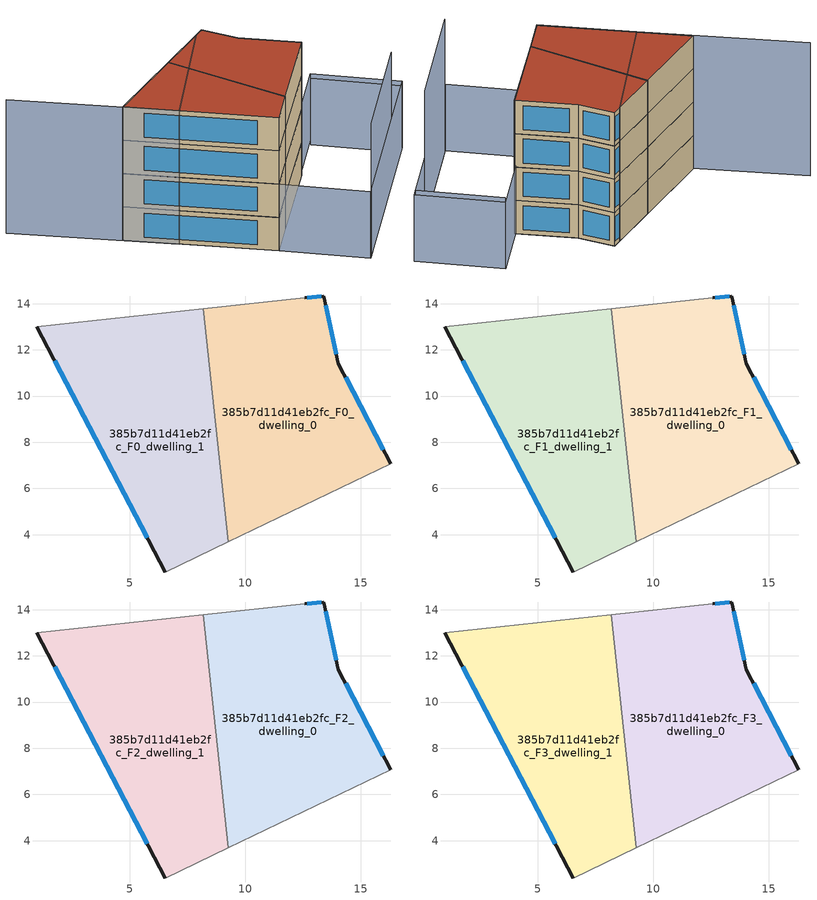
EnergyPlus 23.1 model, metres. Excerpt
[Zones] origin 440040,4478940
385b7d11d41eb2fc_F0_dwelling_0
 floor ground (EU_floor_Construction): 16.29,7.08 14.03,11.41 13.4,14.33 12.58,14.25 8.19,13.78 9.27,3.7 z0
 wall outside (EU_wall_Construction): 12.58,14.25 13.4,14.33 14.03,11.41 16.29,7.08 z0:3
 wall adiabatic (EU_wall_Construction): 16.29,7.08 9.27,3.7 / 8.19,13.78 12.58,14.25 z0:3
 wall to 385b7d11d41eb2fc_F0_dwelling_1 (EU_wall_Construction): 9.27,3.7 8.19,13.78 z0:3
 window (EU_Window_Construction): 14.35,10.81 15.98,7.68 / 12.69,14.26 13.28,14.32 / 13.48,13.93 13.94,11.81 z0.42:2.58
385b7d11d41eb2fc_F0_dwelling_1
 floor ground (EU_floor_Construction): 9.27,3.7 8.19,13.78 0.99,13.01 6.53,2.39 z0
 wall outside (EU_wall_Construction): 6.53,2.39 0.99,13.01 z0:3
 wall adiabatic (EU_wall_Construction): 0.99,13.01 8.19,13.78 / 9.27,3.7 6.53,2.39 z0:3
 window (EU_Window_Construction): 5.76,3.86 1.76,11.53 z0.42:2.58
385b7d11d41eb2fc_F1_dwelling_0
 floor to 385b7d11d41eb2fc_F0_dwelling_0 (EU_floor_Construction): 16.29,7.08 14.03,11.41 13.4,14.33 12.58,14.25 8.19,13.78 9.27,3.7 z3
 wall outside (EU_wall_Construction): 12.58,14.25 13.4,14.33 14.03,11.41 16.29,7.08 z3:6
 wall adiabatic (EU_wall_Construction): 16.29,7.08 9.27,3.7 / 8.19,13.78 12.58,14.25 z3:6
 wall to 385b7d11d41eb2fc_F1_dwelling_1 (EU_wall_Construction): 9.27,3.7 8.19,13.78 z3:6
 window (EU_Window_Construction): 14.35,10.81 15.98,7.68 / 12.69,14.26 13.28,14.32 / 13.48,13.93 13.94,11.81 z3.42:5.58
385b7d11d41eb2fc_F1_dwelling_1
 floor to 385b7d11d41eb2fc_F0_dwelling_1 (EU_floor_Construction): 9.27,3.7 8.19,13.78 0.99,13.01 6.53,2.39 z3
 wall outside (EU_wall_Construction): 6.53,2.39 0.99,13.01 z3:6
 wall adiabatic (EU_wall_Construction): 0.99,13.01 8.19,13.78 / 9.27,3.7 6.53,2.39 z3:6
 window (EU_Window_Construction): 5.76,3.86 1.76,11.53 z3.42:5.58
385b7d11d41eb2fc_F2_dwelling_0
 floor to 385b7d11d41eb2fc_F1_dwelling_0 (EU_floor_Construction): 16.29,7.08 14.03,11.41 13.4,14.33 12.58,14.25 8.19,13.78 9.27,3.7 z6
 wall outside (EU_wall_Construction): 12.58,14.25 13.4,14.33 14.03,11.41 16.29,7.08 z6:9
 wall adiabatic (EU_wall_Construction): 16.29,7.08 9.27,3.7 / 8.19,13.78 12.58,14.25 z6:9
 wall to 385b7d11d41eb2fc_F2_dwelling_1 (EU_wall_Construction): 9.27,3.7 8.19,13.78 z6:9
 window (EU_Window_Construction): 14.35,10.81 15.98,7.68 / 12.69,14.26 13.28,14.32 / 13.48,13.93 13.94,11.81 z6.42:8.58
385b7d11d41eb2fc_F2_dwelling_1
 floor to 385b7d11d41eb2fc_F1_dwelling_1 (EU_floor_Construction): 9.27,3.7 8.19,13.78 0.99,13.01 6.53,2.39 z6
 wall outside (EU_wall_Construction): 6.53,2.39 0.99,13.01 z6:9
 wall adiabatic (EU_wall_Construction): 0.99,13.01 8.19,13.78 / 9.27,3.7 6.53,2.39 z6:9
 window (EU_Window_Construction): 5.76,3.86 1.76,11.53 z6.42:8.58
385b7d11d41eb2fc_F3_dwelling_0
 floor to 385b7d11d41eb2fc_F2_dwelling_0 (EU_floor_Construction): 16.29,7.08 14.03,11.41 13.4,14.33 12.58,14.25 8.19,13.78 9.27,3.7 z9
 wall outside (EU_wall_Construction): 12.58,14.25 13.4,14.33 14.03,11.41 16.29,7.08 z9:12
 wall adiabatic (EU_wall_Construction): 16.29,7.08 9.27,3.7 / 8.19,13.78 12.58,14.25 z9:12
 wall to 385b7d11d41eb2fc_F3_dwelling_1 (EU_wall_Construction): 9.27,3.7 8.19,13.78 z9:12
 window (EU_Window_Construction): 14.35,10.81 15.98,7.68 / 12.69,14.26 13.28,14.32 / 13.48,13.93 13.94,11.81 z9.42:11.58
 roof outside (EU_roof_Construction): 13.4,14.33 14.03,11.41 16.29,7.08 9.27,3.7 8.19,13.78 12.58,14.25 z12
385b7d11d41eb2fc_F3_dwelling_1
 floor to 385b7d11d41eb2fc_F2_dwelling_1 (EU_floor_Construction): 9.27,3.7 8.19,13.78 0.99,13.01 6.53,2.39 z9
 wall outside (EU_wall_Construction): 6.53,2.39 0.99,13.01 z9:12
 wall adiabatic (EU_wall_Construction): 0.99,13.01 8.19,13.78 / 9.27,3.7 6.53,2.39 z9:12
 window (EU_Window_Construction): 5.76,3.86 1.76,11.53 z9.42:11.58
 roof outside (EU_roof_Construction): 8.19,13.78 9.27,3.7 6.53,2.39 0.99,13.01 z12
shading: 9.83,-3.84 19.02,0.69 / 12.58,14.25 2.98,9.15 / 2.98,9.15 -3.24,20.87 z0:12; 23.27,2.74 20.26,8.98 / 23.87,3.05 9.63,-3.93 / 9.63,-3.93 6.53,2.39 / 6.53,2.39 20.77,9.37 / 20.77,9.37 23.87,3.05 z0:6
[Building]
EU S2 Campaign: North Axis=0; Terrain=City; Solar Distribution=FullExterior
[Site:Location]
Madrid: Latitude=40.5; Longitude=-3.5; Time Zone=1; Elevation=609
[SizingPeriod:WeatherFileDays]
AnnualSizingPeriod: Begin Month=1; Begin Day of Month=1; End Month=12; End Day of Month=31; Day of Week for Start Day=Monday; Use Weather File Daylight Saving Period=No; Use Weather File Rain and Snow Indicators=No
[MATERIAL]
EU_InternalMass_Material: Roughness=MediumRough; Thickness=0.1; Conductivity=1; Density=1800; Specific Heat=900; Thermal Absorptance=0.9; Solar Absorptance=0.7; Visible Absorptance=0.7
[MATERIAL:NOMASS] Roughness=MediumRough; Thermal Absorptance=0.9; Solar Absorptance=0.7; Visible Absorptance=0.7
Name | Thermal Resistance
EU_wall_NoMass | 1.60022
EU_roof_NoMass | 1.57597
EU_floor_NoMass | 0.470652
[WINDOWMATERIAL:SIMPLEGLAZINGSYSTEM]
EU_Window_SimpleGlazing: UFactor=3.28802; Solar Heat Gain Coefficient=0.85; Visible Transmittance=0.85
[CONSTRUCTION]
EU_wall_Construction: EU_wall_NoMass
EU_roof_Construction: EU_roof_NoMass
EU_floor_Construction: EU_floor_NoMass
EU_InternalMass_Construction: EU_InternalMass_Material
EU_Window_Construction: EU_Window_SimpleGlazing
[ZONE] Type=1; Multiplier=1; Ceiling Height=autocalculate; Floor Area=autocalculate; Part of Total Floor Area=Yes
Name | Volume
385b7d11d41eb2fc_F0_dwelling_0 | 164.729
385b7d11d41eb2fc_F1_dwelling_0; 385b7d11d41eb2fc_F2_dwelling_0; 385b7d11d41eb2fc_F3_dwelling_0 | 164.728
385b7d11d41eb2fc_F0_dwelling_1; 385b7d11d41eb2fc_F1_dwelling_1; 385b7d11d41eb2fc_F2_dwelling_1; 385b7d11d41eb2fc_F3_dwelling_1 | 164.736
[INTERNALMASS] Construction=EU_InternalMass_Construction
Name | Zone or ZoneList | Surface Area
385b7d11d41eb2fc_F0_dwelling_0_EU_InternalMass | 385b7d11d41eb2fc_F0_dwelling_0 | 54.9096
385b7d11d41eb2fc_F0_dwelling_1_EU_InternalMass | 385b7d11d41eb2fc_F0_dwelling_1 | 54.9119
385b7d11d41eb2fc_F1_dwelling_0_EU_InternalMass | 385b7d11d41eb2fc_F1_dwelling_0 | 54.9096
385b7d11d41eb2fc_F1_dwelling_1_EU_InternalMass | 385b7d11d41eb2fc_F1_dwelling_1 | 54.9119
385b7d11d41eb2fc_F2_dwelling_0_EU_InternalMass | 385b7d11d41eb2fc_F2_dwelling_0 | 54.9096
385b7d11d41eb2fc_F2_dwelling_1_EU_InternalMass | 385b7d11d41eb2fc_F2_dwelling_1 | 54.9119
385b7d11d41eb2fc_F3_dwelling_0_EU_InternalMass | 385b7d11d41eb2fc_F3_dwelling_0 | 54.9096
385b7d11d41eb2fc_F3_dwelling_1_EU_InternalMass | 385b7d11d41eb2fc_F3_dwelling_1 | 54.9119
[OTHEREQUIPMENT] Fuel Type=Electricity; Design Level Calculation Method=Watts/Area; Power per Zone Floor Area=1; Fraction Latent=0; Fraction Radiant=0; Fraction Lost=0; Carbon Dioxide Generation Rate=0; EndUse Subcategory=EU_Step8_InternalGains
Name | Zone or ZoneList or Space or SpaceList | Schedule
EU_Step8_InternalGain_385b7d11d41eb2fc_F0_dwelling_0_f000 | 385b7d11d41eb2fc_F0_dwelling_0 | EU_Step8_GainSchedule_385b7d11d41eb2fc_F0_dwelling_0_f000
EU_Step8_InternalGain_385b7d11d41eb2fc_F0_dwelling_1_f000 | 385b7d11d41eb2fc_F0_dwelling_1 | EU_Step8_GainSchedule_385b7d11d41eb2fc_F0_dwelling_1_f000
EU_Step8_InternalGain_385b7d11d41eb2fc_F1_dwelling_0_f000 | 385b7d11d41eb2fc_F1_dwelling_0 | EU_Step8_GainSchedule_385b7d11d41eb2fc_F1_dwelling_0_f000
EU_Step8_InternalGain_385b7d11d41eb2fc_F1_dwelling_1_f000 | 385b7d11d41eb2fc_F1_dwelling_1 | EU_Step8_GainSchedule_385b7d11d41eb2fc_F1_dwelling_1_f000
EU_Step8_InternalGain_385b7d11d41eb2fc_F2_dwelling_0_f000 | 385b7d11d41eb2fc_F2_dwelling_0 | EU_Step8_GainSchedule_385b7d11d41eb2fc_F2_dwelling_0_f000
EU_Step8_InternalGain_385b7d11d41eb2fc_F2_dwelling_1_f000 | 385b7d11d41eb2fc_F2_dwelling_1 | EU_Step8_GainSchedule_385b7d11d41eb2fc_F2_dwelling_1_f000
EU_Step8_InternalGain_385b7d11d41eb2fc_F3_dwelling_0_f000 | 385b7d11d41eb2fc_F3_dwelling_0 | EU_Step8_GainSchedule_385b7d11d41eb2fc_F3_dwelling_0_f000
EU_Step8_InternalGain_385b7d11d41eb2fc_F3_dwelling_1_f000 | 385b7d11d41eb2fc_F3_dwelling_1 | EU_Step8_GainSchedule_385b7d11d41eb2fc_F3_dwelling_1_f000
[ZONEVENTILATION:DESIGNFLOWRATE] Schedule=EU_AlwaysOn; Design Flow Rate Calculation Method=AirChanges/Hour; Air Changes per Hour=0.480704; Ventilation Type=Natural; Fan Pressure Rise=0; Fan Total Efficiency=1; Constant Term Coefficient=1; Temperature Term Coefficient=0; Velocity Term Coefficient=0; Velocity Squared Term Coefficient=0; Minimum Indoor Temperature=-100; Maximum Indoor Temperature=100; Delta Temperature=-100; Minimum Outdoor Temperature=-100; Maximum Outdoor Temperature=100; Maximum Wind Speed=40
Name | Zone or ZoneList or Space or SpaceList
EU_ConstantAir_385b7d11d41eb2fc_F0_dwelling_0 | 385b7d11d41eb2fc_F0_dwelling_0
EU_ConstantAir_385b7d11d41eb2fc_F0_dwelling_1 | 385b7d11d41eb2fc_F0_dwelling_1
EU_ConstantAir_385b7d11d41eb2fc_F1_dwelling_0 | 385b7d11d41eb2fc_F1_dwelling_0
EU_ConstantAir_385b7d11d41eb2fc_F1_dwelling_1 | 385b7d11d41eb2fc_F1_dwelling_1
EU_ConstantAir_385b7d11d41eb2fc_F2_dwelling_0 | 385b7d11d41eb2fc_F2_dwelling_0
EU_ConstantAir_385b7d11d41eb2fc_F2_dwelling_1 | 385b7d11d41eb2fc_F2_dwelling_1
EU_ConstantAir_385b7d11d41eb2fc_F3_dwelling_0 | 385b7d11d41eb2fc_F3_dwelling_0
EU_ConstantAir_385b7d11d41eb2fc_F3_dwelling_1 | 385b7d11d41eb2fc_F3_dwelling_1
[HVACTEMPLATE:THERMOSTAT] Constant Heating Setpoint=20; Constant Cooling Setpoint=50
EU_HeatOnly_385b7d11d41eb2fc_F0_dwelling_0; EU_HeatOnly_385b7d11d41eb2fc_F0_dwelling_1; EU_HeatOnly_385b7d11d41eb2fc_F1_dwelling_0; EU_HeatOnly_385b7d11d41eb2fc_F1_dwelling_1; EU_HeatOnly_385b7d11d41eb2fc_F2_dwelling_0; EU_HeatOnly_385b7d11d41eb2fc_F2_dwelling_1; EU_HeatOnly_385b7d11d41eb2fc_F3_dwelling_0; EU_HeatOnly_385b7d11d41eb2fc_F3_dwelling_1
[HVACTEMPLATE:ZONE:IDEALLOADSAIRSYSTEM] System Availability Schedule=EU_AlwaysOn; Maximum Heating Supply Air Temperature=50; Minimum Cooling Supply Air Temperature=13; Maximum Heating Supply Air Humidity Ratio=0.0156; Minimum Cooling Supply Air Humidity Ratio=0.0077; Heating Limit=NoLimit; Cooling Limit=NoLimit; Heating Availability Schedule=EU_AlwaysOn; Cooling Availability Schedule=EU_CoolingOff; Dehumidification Control Type=ConstantSensibleHeatRatio; Cooling Sensible Heat Ratio=0.7; Dehumidification Setpoint=60; Humidification Control Type=None; Humidification Setpoint=30; Outdoor Air Method=None; Outdoor Air Flow Rate per Person=0.00944; Outdoor Air Flow Rate per Zone Floor Area=0; Outdoor Air Flow Rate per Zone=0; Demand Controlled Ventilation Type=None; Outdoor Air Economizer Type=NoEconomizer; Heat Recovery Type=None; Sensible Heat Recovery Effectiveness=0.7; Latent Heat Recovery Effectiveness=0.65
Name | Template Thermostat
385b7d11d41eb2fc_F0_dwelling_0 | EU_HeatOnly_385b7d11d41eb2fc_F0_dwelling_0
385b7d11d41eb2fc_F0_dwelling_1 | EU_HeatOnly_385b7d11d41eb2fc_F0_dwelling_1
385b7d11d41eb2fc_F1_dwelling_0 | EU_HeatOnly_385b7d11d41eb2fc_F1_dwelling_0
385b7d11d41eb2fc_F1_dwelling_1 | EU_HeatOnly_385b7d11d41eb2fc_F1_dwelling_1
385b7d11d41eb2fc_F2_dwelling_0 | EU_HeatOnly_385b7d11d41eb2fc_F2_dwelling_0
385b7d11d41eb2fc_F2_dwelling_1 | EU_HeatOnly_385b7d11d41eb2fc_F2_dwelling_1
385b7d11d41eb2fc_F3_dwelling_0 | EU_HeatOnly_385b7d11d41eb2fc_F3_dwelling_0
385b7d11d41eb2fc_F3_dwelling_1 | EU_HeatOnly_385b7d11d41eb2fc_F3_dwelling_1
[SIZING:ZONE] Zone Cooling Design Supply Air Temperature Input Method=SupplyAirTemperature; Zone Cooling Design Supply Air Temperature=13; Zone Heating Design Supply Air Temperature Input Method=SupplyAirTemperature; Zone Heating Design Supply Air Temperature=50; Zone Cooling Design Supply Air Humidity Ratio=0.008; Zone Heating Design Supply Air Humidity Ratio=0.008; Cooling Design Air Flow Method=DesignDay; Cooling Design Air Flow Rate=0; Cooling Minimum Air Flow per Zone Floor Area=0.000762; Cooling Minimum Air Flow=0; Cooling Minimum Air Flow Fraction=0.2; Heating Design Air Flow Method=DesignDay; Heating Design Air Flow Rate=0; Heating Maximum Air Flow per Zone Floor Area=0.002032; Heating Maximum Air Flow=0.141576; Heating Maximum Air Flow Fraction=0.3; Account for Dedicated Outdoor Air System=No; Dedicated Outdoor Air System Control Strategy=NeutralSupplyAir; Dedicated Outdoor Air Low Setpoint Temperature for Design=autosize; Dedicated Outdoor Air High Setpoint Temperature for Design=autosize; Zone Load Sizing Method=Sensible Load Only No Latent Load; Zone Latent Cooling Design Supply Air Humidity Ratio Input Method=HumidityRatioDifference; Zone Cooling Design Supply Air Humidity Ratio Difference=0.005; Zone Latent Heating Design Supply Air Humidity Ratio Input Method=HumidityRatioDifference; Zone Humidification Design Supply Air Humidity Ratio Difference=0.005
385b7d11d41eb2fc_F0_dwelling_0; 385b7d11d41eb2fc_F0_dwelling_1; 385b7d11d41eb2fc_F1_dwelling_0; 385b7d11d41eb2fc_F1_dwelling_1; 385b7d11d41eb2fc_F2_dwelling_0; 385b7d11d41eb2fc_F2_dwelling_1; 385b7d11d41eb2fc_F3_dwelling_0; 385b7d11d41eb2fc_F3_dwelling_1
[SCHEDULE:CONSTANT]
Name | Hourly Value
EU_AlwaysOn | 1
EU_CoolingOff | 0
[SCHEDULE:FILE] Column Number=1; Rows to Skip at Top=0; Number of Hours of Data=8760; Column Separator=Comma; Interpolate to Timestep=No; Minutes per Item=60; Adjust Schedule for Daylight Savings=Yes
Name | File
EU_Step8_GainSchedule_385b7d11d41eb2fc_F0_dwelling_0_f000 | ../../schedules/385b7d11d41eb2fc/385b7d11d41eb2fc_F0_dwelling_0_f000_gain.csv
EU_Step8_GainSchedule_385b7d11d41eb2fc_F0_dwelling_1_f000 | ../../schedules/385b7d11d41eb2fc/385b7d11d41eb2fc_F0_dwelling_1_f000_gain.csv
EU_Step8_GainSchedule_385b7d11d41eb2fc_F1_dwelling_0_f000 | ../../schedules/385b7d11d41eb2fc/385b7d11d41eb2fc_F1_dwelling_0_f000_gain.csv
EU_Step8_GainSchedule_385b7d11d41eb2fc_F1_dwelling_1_f000 | ../../schedules/385b7d11d41eb2fc/385b7d11d41eb2fc_F1_dwelling_1_f000_gain.csv
EU_Step8_GainSchedule_385b7d11d41eb2fc_F2_dwelling_0_f000 | ../../schedules/385b7d11d41eb2fc/385b7d11d41eb2fc_F2_dwelling_0_f000_gain.csv
EU_Step8_GainSchedule_385b7d11d41eb2fc_F2_dwelling_1_f000 | ../../schedules/385b7d11d41eb2fc/385b7d11d41eb2fc_F2_dwelling_1_f000_gain.csv
EU_Step8_GainSchedule_385b7d11d41eb2fc_F3_dwelling_0_f000 | ../../schedules/385b7d11d41eb2fc/385b7d11d41eb2fc_F3_dwelling_0_f000_gain.csv
EU_Step8_GainSchedule_385b7d11d41eb2fc_F3_dwelling_1_f000 | ../../schedules/385b7d11d41eb2fc/385b7d11d41eb2fc_F3_dwelling_1_f000_gain.csv
